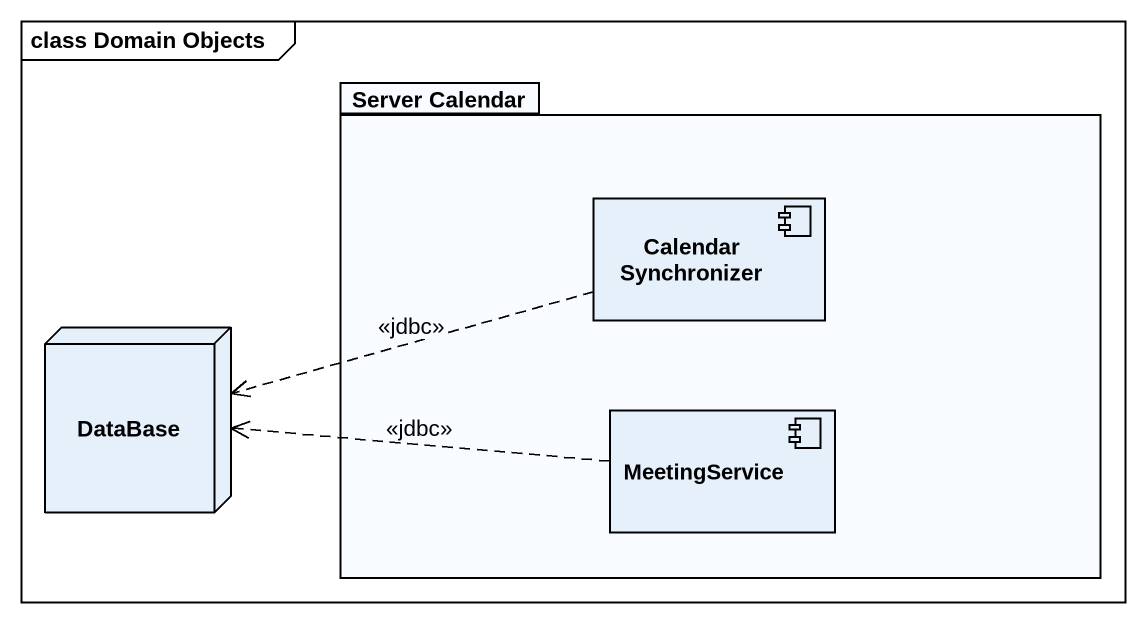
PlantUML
@startuml
mainframe class Domain Objects
package "Server Calendar" as Server_Calendar {
  component "Calendar Synchronizer" as Calendar_Synchronizer
  component MeetingService
}
node "DataBase" as DataBase_
Calendar_Synchronizer .left.> DataBase_ : <<jdbc>>
MeetingService .left.> DataBase_ : <<jdbc>>
@enduml
